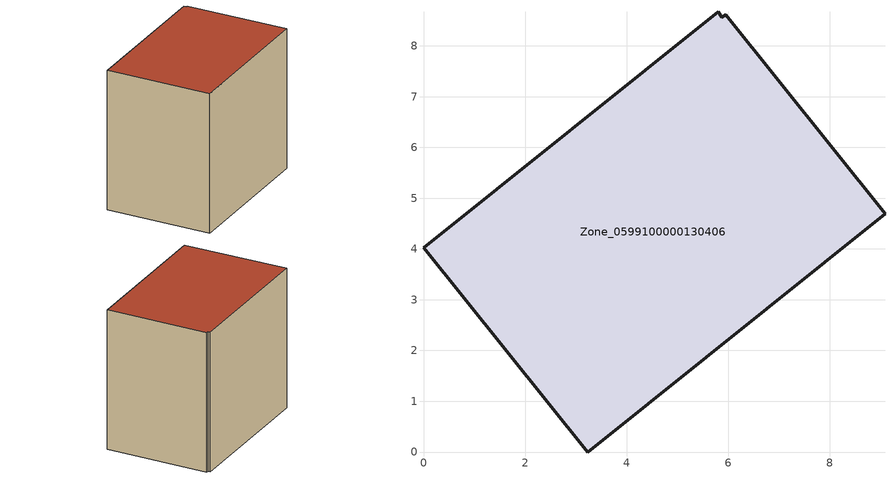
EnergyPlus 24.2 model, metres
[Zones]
Zone_0599100000130406
 floor ground (C_G): 5.8,8.67 5.88,8.56 5.95,8.62 9.09,4.69 3.23,0 0,4.02 z0
 wall outside (C_F): 3.23,0 9.09,4.69 5.95,8.62 5.88,8.56 5.8,8.67 0,4.02 3.23,0 z0:6.93
 roof outside (C_R): 5.88,8.56 5.8,8.67 0,4.02 3.23,0 9.09,4.69 5.95,8.62 z6.93
[BUILDING]
Pand.0599100000130406: North Axis=0; Terrain=City; Loads Convergence Tolerance Value=0.04; Temperature Convergence Tolerance Value=0.4; Solar Distribution=FullExterior; Maximum Number of Warmup Days=25; Minimum Number of Warmup Days=1
[Site:Location]
Rotterdam.The.Hague.AP_ZH_NLD Design_Conditions: Latitude=51.96; Longitude=4.45; Time Zone=1; Elevation=-4.5
[SITE:GROUNDTEMPERATURE:BUILDINGSURFACE]
18, 18, 18, 18, 18, 18, 18, 18, 18, 18, 18, 18
[MATERIAL] Thermal Absorptance=0.9; Solar Absorptance=0.7; Visible Absorptance=0.7
Name | Roughness | Thickness | Conductivity | Density | Specific Heat
G.TI.1946 | MediumSmooth | 0.15 | 1 | 540 | 1210
F.TI.1946 | Rough | 0.3 | 0.857143 | 1920 | 840
R.TI.1946 | MediumRough | 0.2 | 0.1 | 1500 | 1000
[CONSTRUCTION]
C_G: G.TI.1946
C_F: F.TI.1946
C_R: R.TI.1946
[ZONE]
Zone_0599100000130406: Type=1; Multiplier=1; Ceiling Height=Autocalculate; Volume=Autocalculate; Floor Area=autocalculate; Part of Total Floor Area=Yes
[ZONEINFILTRATION:DESIGNFLOWRATE]
Infil_Zone_0599100000130406: Zone or ZoneList or Space or SpaceList=Zone_0599100000130406; Schedule=AlwaysOn; Design Flow Rate Calculation Method=Flow/Area; Flow Rate per Floor Area=0.003; Constant Term Coefficient=1; Temperature Term Coefficient=0; Velocity Term Coefficient=0; Velocity Squared Term Coefficient=0
[HVACTEMPLATE:ZONE:IDEALLOADSAIRSYSTEM]
Zone_0599100000130406: Maximum Heating Supply Air Temperature=50; Minimum Cooling Supply Air Temperature=13; Maximum Heating Supply Air Humidity Ratio=0.0156; Minimum Cooling Supply Air Humidity Ratio=0.0077; Heating Limit=NoLimit; Cooling Limit=NoLimit; Dehumidification Control Type=ConstantSensibleHeatRatio; Cooling Sensible Heat Ratio=0.7; Dehumidification Setpoint=60; Humidification Control Type=None; Humidification Setpoint=30; Outdoor Air Method=None; Outdoor Air Flow Rate per Person=0.00944; Outdoor Air Flow Rate per Zone Floor Area=0; Outdoor Air Flow Rate per Zone=0; Demand Controlled Ventilation Type=None; Outdoor Air Economizer Type=NoEconomizer; Heat Recovery Type=None; Sensible Heat Recovery Effectiveness=0.7; Latent Heat Recovery Effectiveness=0.65
[ZONECONTROL:THERMOSTAT]
ThermostatControl_Zone_0599100000130406: Zone or ZoneList=Zone_0599100000130406; Control Type Schedule=DualSetpointControlType; Control 1=Thermostat_Zone_0599100000130406; Temperature Difference Between Cutout And Setpoint=0
[THERMOSTATSETPOINT:DUALSETPOINT]
Thermostat_Zone_0599100000130406: Heating Setpoint Temperature Schedule=HeatingSetpoint_Zone_0599100000130406; Cooling Setpoint Temperature Schedule=CoolingSetpoint_Zone_0599100000130406
[SCHEDULE:COMPACT]
HeatingSetpoint_Zone_0599100000130406: Through: 12/31, For: AllDays, Until: 24:00, 21
CoolingSetpoint_Zone_0599100000130406: Through: 12/31, For: AllDays, Until: 24:00, 24
DualSetpointControlType: Through: 12/31, For: AllDays, Until: 24:00, 4
AlwaysOn: Through: 12/31, For: AllDays, Until: 24:00, 1
